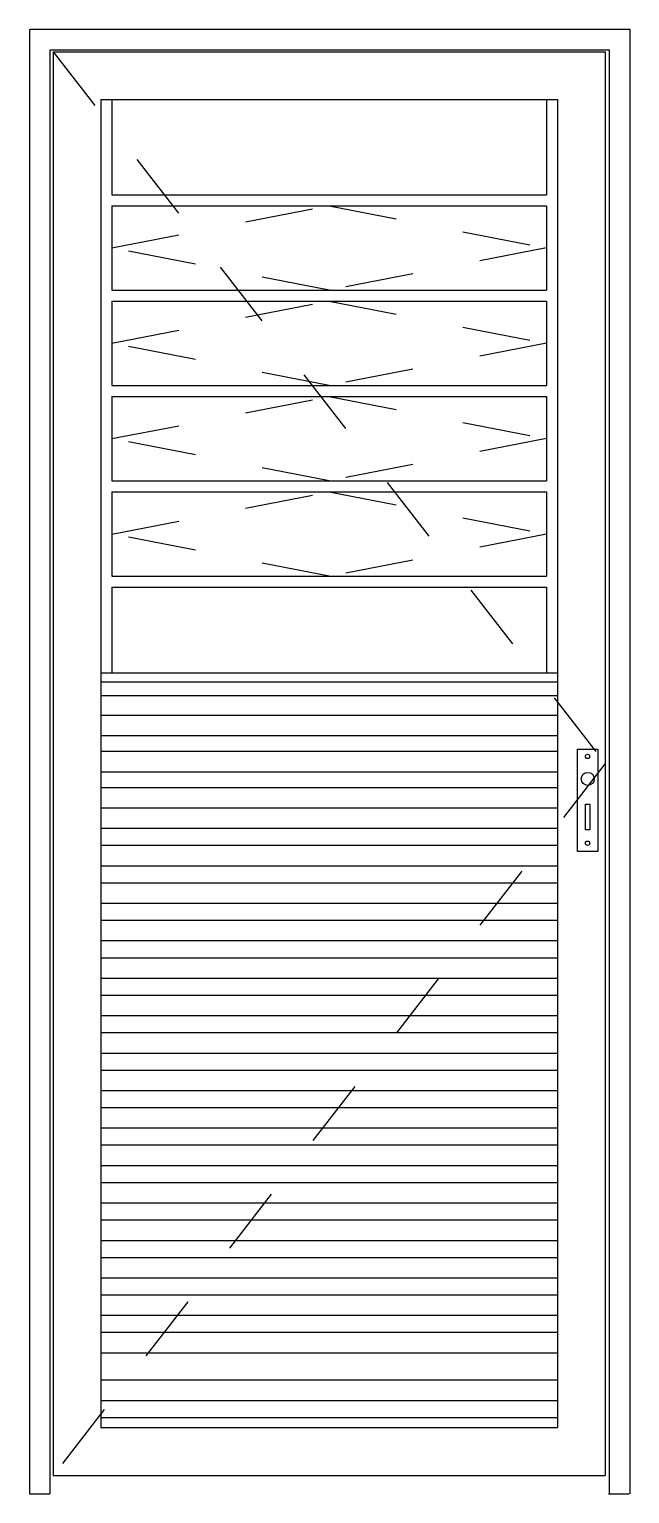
# Model space of a CAD drawing. Header units: millimetres. Extents: x 2.61 to 3.49, y 1331.57 to 1333.72.
import ezdxf

# ---------------------------------------------------------------- set-up
doc = ezdxf.new("R2010")
doc.units = ezdxf.units.MM
doc.header["$LTSCALE"] = 0.5
doc.linetypes.add('HIDDEN2', pattern=[0.1875, 0.125, -0.0625])
doc.layers.add('Gravia_Portas', color=1, linetype='Continuous')
doc.layers.add('Gravia_Portas_hidden2', color=1, linetype='HIDDEN2')

msp = doc.modelspace()

# ---------------------------------------------------------------- linework, layer by layer
at = {"layer": 'Gravia_Portas', "color": 2}
for p, q in [((2.613, 1333.7235), (2.613, 1331.5735)), ((2.614, 1333.7235), (3.494, 1333.7235)), ((3.494, 1333.7235), (3.494, 1331.5735))]:
    msp.add_line(p, q, dxfattribs=at)
at = {"layer": 'Gravia_Portas'}
for p, q in [((2.643, 1333.6935), (2.643, 1331.5735)), ((2.644, 1333.6935), (3.464, 1333.6935)), ((2.648, 1333.6905), (2.648, 1331.6005)), ((2.648, 1333.6905), (3.458, 1333.6905)), ((3.458, 1333.6905), (3.458, 1331.6005)), ((3.464, 1333.6935), (3.464, 1331.5735)), ((2.718, 1333.6205), (2.718, 1332.7785)), ((2.718, 1333.6205), (2.718, 1331.6705)), ((2.718, 1333.6205), (3.388, 1333.6205)), ((2.734, 1333.6205), (2.734, 1333.4805)), ((3.372, 1333.6205), (3.372, 1333.4805)), ((3.388, 1333.6205), (3.388, 1332.7785)), ((3.388, 1333.6205), (3.388, 1331.6705)), ((2.734, 1333.4805), (3.372, 1333.4805)), ((2.734, 1333.4645), (3.372, 1333.4645)), ((2.734, 1333.4645), (2.734, 1333.3405)), ((3.372, 1333.4645), (3.372, 1333.3405)), ((2.734, 1333.3405), (3.372, 1333.3405)), ((2.734, 1333.3245), (3.372, 1333.3245)), ((2.734, 1333.3245), (2.734, 1333.2005)), ((3.372, 1333.3245), (3.372, 1333.2005)), ((2.734, 1333.2005), (3.372, 1333.2005)), ((2.734, 1333.1845), (3.372, 1333.1845)), ((2.734, 1333.1845), (2.734, 1333.0605)), ((3.372, 1333.1845), (3.372, 1333.0605)), ((2.734, 1333.0605), (3.372, 1333.0605)), ((2.734, 1333.0445), (2.734, 1332.9205)), ((2.734, 1333.0445), (3.372, 1333.0445)), ((3.372, 1333.0445), (3.372, 1332.9205)), ((2.734, 1332.9205), (3.372, 1332.9205)), ((2.734, 1332.9045), (3.372, 1332.9045)), ((2.734, 1332.9045), (2.734, 1332.7785)), ((3.372, 1332.9045), (3.372, 1332.7785)), ((2.718, 1332.7785), (3.388, 1332.7785)), ((2.718, 1332.7655), (3.388, 1332.7655)), ((2.718, 1332.7455), (3.388, 1332.7455)), ((2.718, 1332.7455), (3.388, 1332.7455)), ((2.718, 1332.7165), (3.388, 1332.7165)), ((2.718, 1332.6865), (3.388, 1332.6865)), ((2.718, 1332.6635), (3.388, 1332.6635)), ((3.4173, 1332.5166), (3.4173, 1332.6666)), ((3.4173, 1332.6666), (3.4473, 1332.6666)), ((3.4473, 1332.6666), (3.4473, 1332.5166)), ((2.718, 1332.6335), (3.388, 1332.6335)), ((2.718, 1332.6105), (3.388, 1332.6105)), ((2.718, 1332.5805), (3.388, 1332.5805)), ((3.4289, 1332.5484), (3.4289, 1332.5859)), ((3.4289, 1332.5859), (3.4357, 1332.5859)), ((3.4357, 1332.5859), (3.4357, 1332.5484)), ((2.718, 1332.5505), (3.388, 1332.5505)), ((3.4357, 1332.5484), (3.4289, 1332.5484)), ((2.718, 1332.5255), (3.388, 1332.5255)), ((3.4473, 1332.5166), (3.4173, 1332.5166)), ((2.718, 1332.4955), (3.388, 1332.4955)), ((2.718, 1332.4705), (3.388, 1332.4705)), ((2.718, 1332.4405), (3.388, 1332.4405)), ((2.718, 1332.4155), (3.388, 1332.4155)), ((2.718, 1332.3855), (3.388, 1332.3855)), ((2.718, 1332.3605), (3.388, 1332.3605)), ((2.718, 1332.3305), (3.388, 1332.3305)), ((2.718, 1332.3055), (3.388, 1332.3055)), ((2.718, 1332.2755), (3.388, 1332.2755)), ((2.718, 1332.2505), (3.388, 1332.2505)), ((2.718, 1332.2205), (3.388, 1332.2205)), ((2.718, 1332.1955), (3.388, 1332.1955)), ((2.718, 1332.1655), (3.388, 1332.1655)), ((2.718, 1332.1405), (3.388, 1332.1405)), ((2.718, 1332.1105), (3.388, 1332.1105)), ((2.718, 1332.0855), (3.388, 1332.0855)), ((2.718, 1332.0555), (3.388, 1332.0555)), ((2.718, 1332.0305), (3.388, 1332.0305)), ((2.718, 1332.0005), (3.388, 1332.0005)), ((2.718, 1331.9755), (3.388, 1331.9755)), ((2.718, 1331.9455), (3.388, 1331.9455)), ((2.718, 1331.9205), (3.388, 1331.9205)), ((2.718, 1331.8905), (3.388, 1331.8905)), ((2.718, 1331.8655), (3.388, 1331.8655)), ((2.718, 1331.8355), (3.388, 1331.8355)), ((2.718, 1331.8105), (3.388, 1331.8105)), ((2.718, 1331.7805), (3.388, 1331.7805)), ((2.718, 1331.7405), (3.388, 1331.7405)), ((2.718, 1331.7105), (3.388, 1331.7105)), ((2.718, 1331.6855), (3.388, 1331.6855)), ((2.718, 1331.6705), (3.388, 1331.6705)), ((2.718, 1331.6705), (3.388, 1331.6705)), ((2.648, 1331.6005), (3.458, 1331.6005)), ((2.613, 1331.5735), (2.643, 1331.5735)), ((3.463, 1331.5735), (3.493, 1331.5735))]:
    msp.add_line(p, q, dxfattribs=at)
for centre, radius in [((3.4322, 1332.6559), 0.00318), ((3.4324, 1332.623), 0.00955), ((3.4322, 1332.5286), 0.00318)]:
    msp.add_circle(centre, radius, dxfattribs=at)
at = {"layer": 'Gravia_Portas_hidden2'}
for p, q in [((2.648, 1333.6905), (3.458, 1332.6455)), ((2.734, 1333.4025), (3.053, 1333.4645)), ((3.053, 1333.4645), (3.372, 1333.4025)), ((3.053, 1333.3405), (2.734, 1333.4025)), ((3.372, 1333.4025), (3.053, 1333.3405)), ((2.734, 1333.2625), (3.053, 1333.3245)), ((3.053, 1333.3245), (3.372, 1333.2625)), ((3.053, 1333.2005), (2.734, 1333.2625)), ((3.372, 1333.2625), (3.053, 1333.2005)), ((2.734, 1333.1225), (3.053, 1333.1845)), ((3.053, 1333.1845), (3.372, 1333.1225)), ((3.053, 1333.0605), (2.734, 1333.1225)), ((3.372, 1333.1225), (3.053, 1333.0605)), ((2.734, 1332.9825), (3.053, 1333.0445)), ((3.053, 1333.0445), (3.372, 1332.9825)), ((3.053, 1332.9205), (2.734, 1332.9825)), ((3.372, 1332.9825), (3.053, 1332.9205)), ((3.458, 1332.6455), (2.648, 1331.6005))]:
    msp.add_line(p, q, dxfattribs=at)

doc.saveas('drawing.dxf')
